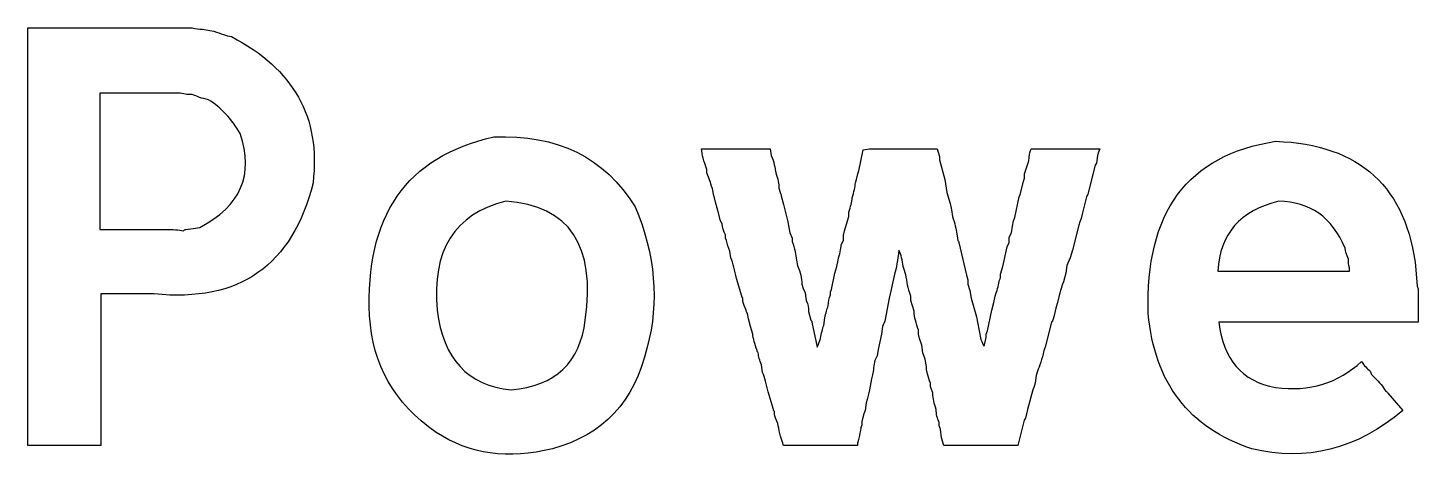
# Model space of a CAD drawing. Extents: x -122 to 332, y -236 to 521.
# Drawn here: x 221.72 to 230.52, y -101.24 to -98.5 of the extents above; entities that cross this region are included whole.
import ezdxf

# ---------------------------------------------------------------- set-up
doc = ezdxf.new("R2010")
doc.units = 0
doc.layers.add('Layer_1', color=7, linetype='CONTINUOUS')

msp = doc.modelspace()

# ---------------------------------------------------------------- linework, layer by layer
at = {"layer": 'Layer_1', "color": 3}
for p, q in [((221.7209, -98.57879), (221.7209, -98.49609)), ((221.7209, -98.49609), (221.76236, -98.49645)), ((221.76236, -98.49645), (221.81056, -98.49645)), ((221.81056, -98.49645), (221.85186, -98.49645)), ((221.85186, -98.49645), (221.90006, -98.49645)), ((221.90006, -98.49645), (221.94136, -98.49645)), ((221.94136, -98.49645), (221.96206, -98.49645)), ((221.96206, -98.49645), (222.05166, -98.49645)), ((222.05166, -98.49645), (222.09296, -98.49645)), ((222.09296, -98.49645), (222.12746, -98.49645)), ((222.12746, -98.49645), (222.15506, -98.49645)), ((222.15506, -98.49645), (222.17576, -98.49645)), ((222.17576, -98.49645), (222.31357, -98.49645)), ((222.31357, -98.49645), (222.34117, -98.49645)), ((222.34117, -98.49645), (222.46519, -98.49645)), ((222.46519, -98.49645), (222.56169, -98.49645)), ((222.56169, -98.49645), (222.64439, -98.49645)), ((222.64439, -98.49645), (222.76152, -98.49645)), ((222.82352, -98.50345), (222.89932, -98.51725)), ((221.7209, -98.59949), (221.7209, -98.57879)), ((221.7209, -98.71663), (221.7209, -98.59949)), ((221.7209, -98.74423), (221.7209, -98.71663)), ((221.7209, -98.83383), (221.7209, -98.74423)), ((221.7209, -98.86823), (221.7209, -98.83383)), ((221.7209, -98.94403), (221.7209, -98.86823)), ((222.17583, -98.90948), (222.17578, -99.77114)), ((222.25853, -98.90948), (222.17583, -98.90948)), ((222.27923, -98.90948), (222.25853, -98.90948)), ((222.39636, -98.90948), (222.27923, -98.90948)), ((222.42396, -98.90948), (222.39636, -98.90948)), ((222.51356, -98.90948), (222.42396, -98.90948)), ((222.63759, -98.90948), (222.51356, -98.90948)), ((222.65829, -98.90948), (222.63759, -98.90948)), ((222.68589, -98.90948), (222.65829, -98.90948)), ((222.72719, -98.91648), (222.68589, -98.90948)), ((222.76159, -98.91648), (222.72719, -98.91648)), ((221.7209, -99.02673), (221.7209, -98.94403)), ((221.7209, -99.04743), (221.7209, -99.02673)), ((221.7209, -99.16456), (221.7209, -99.04743)), ((221.7209, -99.19216), (221.7209, -99.16456)), ((221.7209, -99.28176), (221.7209, -99.19216)), ((224.67003, -99.18547), (224.67003, -99.18547)), ((225.98468, -99.26073), (226.02051, -99.26126)), ((226.02051, -99.26126), (226.04801, -99.26126)), ((226.04801, -99.26126), (226.08251, -99.26126)), ((226.08251, -99.26126), (226.17211, -99.26126)), ((226.17211, -99.26126), (226.19971, -99.26126)), ((226.19971, -99.26126), (226.31685, -99.26126)), ((226.31685, -99.26126), (226.33755, -99.26126)), ((226.33755, -99.26126), (226.42025, -99.26126)), ((226.42025, -99.26126), (226.42725, -99.30256)), ((226.98075, -99.39895), (227.00835, -99.26803)), ((227.00835, -99.26803), (227.04965, -99.26103)), ((227.04965, -99.26103), (227.07725, -99.26103)), ((227.07725, -99.26103), (227.10485, -99.26103)), ((227.10485, -99.26103), (227.13935, -99.26103)), ((227.13935, -99.26103), (227.22895, -99.26103)), ((227.22895, -99.26103), (227.25655, -99.26103)), ((227.25655, -99.26103), (227.37368, -99.26103)), ((227.37368, -99.26103), (227.42878, -99.26103)), ((227.42878, -99.26103), (227.47698, -99.26103)), ((227.47698, -99.26103), (227.49078, -99.30923)), ((228.07178, -99.2608), (228.10618, -99.2608)), ((228.10618, -99.2608), (228.13378, -99.2608)), ((228.13378, -99.2608), (228.16818, -99.2608)), ((228.16818, -99.2608), (228.25778, -99.2608)), ((228.25778, -99.2608), (228.28538, -99.2608)), ((228.28538, -99.2608), (228.40251, -99.2608)), ((228.40251, -99.2608), (228.42321, -99.2608)), ((228.42321, -99.2608), (228.50591, -99.2608)), ((228.50591, -99.2608), (228.49891, -99.2815)), ((229.61933, -99.21314), (229.61891, -99.21303)), ((221.7209, -99.36446), (221.7209, -99.28176)), ((227.49078, -99.30923), (227.49078, -99.32993)), ((227.49078, -99.32993), (227.52518, -99.45396)), ((228.03038, -99.4193), (228.05798, -99.3366)), ((228.48491, -99.3504), (228.47791, -99.3642)), ((228.49191, -99.3022), (228.48491, -99.3504)), ((228.49891, -99.2815), (228.49191, -99.3022)), ((221.7209, -99.38516), (221.7209, -99.36446)), ((221.7209, -99.50229), (221.7209, -99.38516)), ((226.01918, -99.41235), (226.01918, -99.39165)), ((226.03988, -99.46745), (226.01918, -99.41235)), ((226.96675, -99.45405), (226.97375, -99.41965)), ((226.97375, -99.41965), (226.98075, -99.39895)), ((228.02338, -99.4676), (228.03038, -99.4469)), ((228.03038, -99.4469), (228.03038, -99.4193)), ((228.47791, -99.3642), (228.43661, -99.52267)), ((221.7209, -99.64009), (221.7209, -99.50229)), ((226.04688, -99.48815), (226.03988, -99.46745)), ((226.06088, -99.55015), (226.05388, -99.50885)), ((226.47555, -99.50931), (226.48255, -99.53691)), ((226.95975, -99.47475), (226.96675, -99.45405)), ((227.52518, -99.45396), (227.53898, -99.53666)), ((227.53898, -99.53666), (227.55968, -99.60556)), ((228.00268, -99.5503), (228.02338, -99.4676)), ((228.43661, -99.52267), (228.42961, -99.55027)), ((224.74583, -99.59199), (224.74583, -99.59199)), ((226.06788, -99.57085), (226.06088, -99.55015)), ((226.07488, -99.59845), (226.06788, -99.57085)), ((226.09558, -99.67425), (226.07488, -99.59845)), ((226.48955, -99.55761), (226.50335, -99.61271)), ((226.50335, -99.61271), (226.53095, -99.72296)), ((227.55968, -99.60556), (227.56668, -99.64686)), ((227.96808, -99.69501), (227.99568, -99.5641)), ((227.99568, -99.5641), (228.00268, -99.5503)), ((228.42261, -99.56407), (228.39501, -99.67431)), ((228.42961, -99.55027), (228.42261, -99.56407)), ((229.63945, -99.59198), (229.63961, -99.59199)), ((221.7209, -99.66079), (221.7209, -99.64009)), ((221.7209, -99.68839), (221.7209, -99.66079)), ((221.7209, -99.70909), (221.7209, -99.68839)), ((221.7209, -99.74349), (221.7209, -99.70909)), ((226.10258, -99.70875), (226.09558, -99.67425)), ((226.11638, -99.73635), (226.10258, -99.70875)), ((226.89075, -99.77805), (226.91835, -99.68845)), ((226.91835, -99.68845), (226.91835, -99.66085)), ((227.56668, -99.64686), (227.57368, -99.68816)), ((227.96108, -99.71571), (227.96808, -99.69501)), ((228.38801, -99.70191), (228.38101, -99.72261)), ((228.39501, -99.67431), (228.38801, -99.70191)), ((221.7209, -99.76419), (221.7209, -99.74349)), ((221.7209, -99.86069), (221.7209, -99.76419)), ((222.17578, -99.77114), (222.20338, -99.77114)), ((222.20338, -99.77114), (222.29298, -99.77114)), ((222.29298, -99.77114), (222.36878, -99.77114)), ((222.36878, -99.77114), (222.38948, -99.77114)), ((222.38948, -99.77114), (222.41018, -99.77114)), ((222.41018, -99.77114), (222.47908, -99.77114)), ((222.47908, -99.77114), (222.49978, -99.77114)), ((222.49978, -99.77114), (222.52048, -99.77114)), ((222.52048, -99.77114), (222.54118, -99.77114)), ((222.54118, -99.77114), (222.59628, -99.77114)), ((222.72032, -99.77114), (222.76852, -99.76414)), ((222.76852, -99.76414), (222.80982, -99.75714)), ((226.53095, -99.72296), (226.53795, -99.75736)), ((226.53795, -99.75736), (226.54495, -99.79186)), ((226.54495, -99.79186), (226.55875, -99.82626)), ((226.88375, -99.80565), (226.89075, -99.77805)), ((227.60128, -99.79841), (227.60828, -99.83971)), ((227.93328, -99.81901), (227.94708, -99.79141)), ((227.94708, -99.79141), (227.95408, -99.75011)), ((227.95408, -99.75011), (227.96108, -99.71571)), ((228.37401, -99.74331), (228.33271, -99.90178)), ((228.38101, -99.72261), (228.37401, -99.74331)), ((221.7209, -99.98471), (221.7209, -99.86069)), ((226.13708, -99.82595), (226.13708, -99.80525)), ((226.14408, -99.83975), (226.13708, -99.82595)), ((226.15108, -99.87415), (226.14408, -99.83975)), ((226.16488, -99.90865), (226.15108, -99.87415)), ((226.55875, -99.82626), (226.55875, -99.84696)), ((226.86995, -99.86765), (226.88375, -99.84005)), ((226.88375, -99.84005), (226.88375, -99.80565)), ((227.61528, -99.86041), (227.62228, -99.88801)), ((227.62228, -99.88801), (227.66358, -100.06027)), ((227.89188, -100.00503), (227.91948, -99.88101)), ((227.91948, -99.88101), (227.93328, -99.85341)), ((227.93328, -99.85341), (227.93328, -99.81901)), ((226.17188, -99.94995), (226.16488, -99.90865)), ((226.58635, -99.96409), (226.59335, -99.99849)), ((226.84225, -100.00545), (226.84925, -99.96415)), ((228.31891, -99.94998), (228.29821, -99.99818)), ((228.33271, -99.90178), (228.31891, -99.94998)), ((221.7209, -100.01231), (221.7209, -99.98471)), ((221.7209, -100.03301), (221.7209, -100.01231)), ((221.7209, -100.08121), (221.7209, -100.03301)), ((226.80775, -100.15011), (226.82845, -100.04675)), ((226.82845, -100.04675), (226.84225, -100.00545)), ((227.20735, -100.05345), (227.18665, -100.14995)), ((227.66358, -100.06027), (227.67058, -100.08787)), ((227.87808, -100.05323), (227.89188, -100.00503)), ((227.87808, -100.07393), (227.87808, -100.05323)), ((228.29121, -100.04638), (228.27741, -100.10148)), ((228.29821, -99.99818), (228.29121, -100.04638)), ((229.25376, -100.03296), (229.29506, -100.03296)), ((229.29506, -100.03296), (229.41219, -100.03296)), ((229.41219, -100.03296), (229.45349, -100.03296)), ((229.45349, -100.03296), (229.48789, -100.03296)), ((229.48789, -100.03296), (229.52919, -100.03296)), ((229.52919, -100.03296), (229.55679, -100.03296)), ((229.55679, -100.03296), (229.68082, -100.03296)), ((229.68082, -100.03296), (229.75662, -100.03296)), ((229.75662, -100.03296), (229.78422, -100.03296)), ((229.78422, -100.03296), (229.81182, -100.03296)), ((229.81182, -100.03296), (229.83942, -100.03296)), ((229.83942, -100.03296), (229.86702, -100.03296)), ((229.86702, -100.03296), (229.98415, -100.03296)), ((229.98415, -100.03296), (230.03925, -100.03296)), ((230.03925, -100.03296), (230.08745, -100.03296)), ((230.08745, -100.03296), (230.08745, -100.01226)), ((230.50774, -100.02607), (230.51474, -100.12943)), ((221.7209, -100.2948), (221.7209, -100.08121)), ((226.24068, -100.19111), (226.20628, -100.08087)), ((226.62095, -100.11563), (226.62795, -100.14323)), ((226.62795, -100.14323), (226.64175, -100.17083)), ((226.80075, -100.16391), (226.80775, -100.15011)), ((227.18665, -100.14995), (227.17285, -100.20505)), ((227.67058, -100.08787), (227.67058, -100.11547)), ((227.67058, -100.11547), (227.68438, -100.15677)), ((228.27041, -100.11528), (228.25661, -100.15658)), ((228.27741, -100.10148), (228.27041, -100.11528)), ((230.52174, -100.15013), (230.52174, -100.35683)), ((222.26533, -100.17784), (222.18263, -100.17784)), ((222.18263, -100.17784), (222.18263, -101.13558)), ((222.28603, -100.17784), (222.26533, -100.17784)), ((222.40316, -100.17784), (222.28603, -100.17784)), ((222.43076, -100.17784), (222.40316, -100.17784)), ((222.52036, -100.17784), (222.43076, -100.17784)), ((226.24768, -100.22561), (226.24768, -100.20491)), ((226.64175, -100.17083), (226.64875, -100.21903)), ((226.80075, -100.18461), (226.80075, -100.16391)), ((227.17285, -100.20505), (227.14525, -100.34974)), ((227.31085, -100.21885), (227.31085, -100.19125)), ((227.33155, -100.28775), (227.31085, -100.21885)), ((227.68438, -100.15677), (227.69138, -100.20497)), ((227.69138, -100.20497), (227.72578, -100.3221)), ((227.82258, -100.28063), (227.83638, -100.23243)), ((227.83638, -100.23243), (227.84338, -100.19113)), ((227.84338, -100.19113), (227.85038, -100.17043)), ((227.85038, -100.17043), (227.85738, -100.15663)), ((228.23591, -100.23928), (228.22891, -100.26688)), ((228.25661, -100.15658), (228.23591, -100.23928)), ((221.7209, -100.3155), (221.7209, -100.2948)), ((221.7209, -100.3362), (221.7209, -100.3155)), ((226.28238, -100.33591), (226.27538, -100.30141)), ((226.66255, -100.28793), (226.67635, -100.34303)), ((226.75925, -100.37751), (226.76625, -100.32931)), ((227.72578, -100.3221), (227.73278, -100.3565)), ((227.79498, -100.41155), (227.82258, -100.28063)), ((228.21511, -100.32198), (228.20811, -100.34268)), ((228.22891, -100.26688), (228.21511, -100.32198)), ((221.7209, -100.46023), (221.7209, -100.3362)), ((226.29618, -100.38411), (226.28238, -100.33591)), ((226.30998, -100.43231), (226.29618, -100.38411)), ((226.68335, -100.35683), (226.71775, -100.51531)), ((227.13145, -100.38414), (227.12445, -100.43234)), ((227.14525, -100.34974), (227.13145, -100.38414)), ((227.35915, -100.43249), (227.35915, -100.40489)), ((227.73278, -100.3565), (227.75348, -100.46675)), ((227.78798, -100.43225), (227.79498, -100.41155)), ((228.20111, -100.35648), (228.15981, -100.51496)), ((228.20811, -100.34268), (228.20111, -100.35648)), ((229.34357, -100.35683), (229.26087, -100.35683)), ((229.36427, -100.35683), (229.34357, -100.35683)), ((229.4814, -100.35683), (229.36427, -100.35683)), ((229.509, -100.35683), (229.4814, -100.35683)), ((229.5366, -100.35683), (229.509, -100.35683)), ((229.5642, -100.35683), (229.5366, -100.35683)), ((229.5918, -100.35683), (229.5642, -100.35683)), ((229.6676, -100.35683), (229.5918, -100.35683)), ((229.79163, -100.35683), (229.6676, -100.35683)), ((229.81913, -100.35683), (229.79163, -100.35683)), ((229.86043, -100.35683), (229.81913, -100.35683)), ((229.89483, -100.35683), (229.86043, -100.35683)), ((229.93613, -100.35683), (229.89483, -100.35683)), ((229.98433, -100.35683), (229.93613, -100.35683)), ((230.02563, -100.35683), (229.98433, -100.35683)), ((230.07383, -100.35683), (230.02563, -100.35683)), ((230.28743, -100.35683), (230.07383, -100.35683)), ((230.30813, -100.35683), (230.28743, -100.35683)), ((230.32883, -100.35683), (230.30813, -100.35683)), ((230.46664, -100.35683), (230.32883, -100.35683)), ((230.52174, -100.35683), (230.46664, -100.35683)), ((221.7209, -100.48783), (221.7209, -100.46023)), ((221.7209, -100.54293), (221.7209, -100.48783)), ((226.71775, -100.51531), (226.72475, -100.50151)), ((226.72475, -100.50151), (226.73855, -100.46021)), ((227.12445, -100.43234), (227.10375, -100.52884)), ((227.36615, -100.46009), (227.35915, -100.43249)), ((227.37995, -100.50139), (227.36615, -100.46009)), ((227.38695, -100.54959), (227.37995, -100.50139)), ((227.77418, -100.50805), (227.78798, -100.45295)), ((227.78798, -100.45295), (227.78798, -100.43225)), ((221.7209, -100.68073), (221.7209, -100.54293)), ((227.09675, -100.57014), (227.08295, -100.59774)), ((227.10375, -100.52884), (227.09675, -100.57014)), ((227.40075, -100.59089), (227.38695, -100.54959)), ((227.40775, -100.62529), (227.40075, -100.59089)), ((228.15981, -100.51496), (228.15281, -100.53566)), ((221.7209, -100.70143), (221.7209, -100.68073)), ((226.37228, -100.67346), (226.36528, -100.62526)), ((227.08295, -100.59774), (227.07595, -100.63214)), ((228.11151, -100.66657), (228.10451, -100.69417)), ((230.21858, -100.66688), (230.22558, -100.68758)), ((221.7209, -100.82546), (221.7209, -100.70143)), ((227.06215, -100.71484), (227.04835, -100.78374)), ((227.43535, -100.76312), (227.43535, -100.74242)), ((227.44915, -100.80442), (227.43535, -100.76312)), ((228.09051, -100.76307), (228.08351, -100.78377)), ((228.09751, -100.74237), (228.09051, -100.76307)), ((228.10451, -100.69417), (228.09751, -100.74237)), ((230.22558, -100.68758), (230.24628, -100.70828)), ((221.7209, -100.85306), (221.7209, -100.82546)), ((221.7209, -100.87376), (221.7209, -100.85306)), ((226.44108, -100.90773), (226.40668, -100.79749)), ((227.03435, -100.84574), (227.02735, -100.86644)), ((227.04135, -100.81134), (227.03435, -100.84574)), ((227.04835, -100.78374), (227.04135, -100.81134)), ((228.08351, -100.78377), (228.04911, -100.90779)), ((230.32898, -100.80478), (230.42548, -100.91502)), ((221.7209, -100.92886), (221.7209, -100.87376)), ((221.7209, -100.98396), (221.7209, -100.92886)), ((226.44808, -100.94223), (226.44808, -100.92153)), ((227.01335, -100.93534), (226.99955, -100.98354)), ((227.02035, -100.91464), (227.01335, -100.93534)), ((227.02735, -100.86644), (227.02035, -100.91464)), ((228.04911, -100.90779), (228.03531, -100.96289)), ((221.7209, -101.10798), (221.7209, -100.98396)), ((226.99955, -100.98354), (226.99955, -101.00424)), ((227.49055, -101.01117), (227.49055, -100.99047)), ((227.49755, -101.03187), (227.49055, -101.01117)), ((227.50455, -101.08697), (227.49755, -101.03187)), ((228.02831, -100.97669), (227.98701, -101.13517)), ((228.03531, -100.96289), (228.02831, -100.97669)), ((221.7209, -101.13558), (221.7209, -101.10798)), ((227.51835, -101.13517), (227.50455, -101.08697)), ((221.8036, -101.13558), (221.7209, -101.13558)), ((221.8243, -101.13558), (221.8036, -101.13558)), ((221.94143, -101.13558), (221.8243, -101.13558)), ((221.96903, -101.13558), (221.94143, -101.13558)), ((222.05863, -101.13558), (221.96903, -101.13558)), ((222.09303, -101.13558), (222.05863, -101.13558)), ((222.12063, -101.13558), (222.09303, -101.13558)), ((222.15503, -101.13558), (222.12063, -101.13558)), ((222.18263, -101.13558), (222.15503, -101.13558)), ((226.58598, -101.13514), (226.50328, -101.13514)), ((226.60668, -101.13514), (226.58598, -101.13514)), ((226.72381, -101.13514), (226.60668, -101.13514)), ((226.75141, -101.13514), (226.72381, -101.13514)), ((226.82721, -101.13514), (226.75141, -101.13514)), ((226.94435, -101.13514), (226.82721, -101.13514)), ((226.97195, -101.13514), (226.94435, -101.13514)), ((227.60105, -101.13517), (227.51835, -101.13517)), ((227.62175, -101.13517), (227.60105, -101.13517)), ((227.73888, -101.13517), (227.62175, -101.13517)), ((227.76648, -101.13517), (227.73888, -101.13517)), ((227.84228, -101.13517), (227.76648, -101.13517)), ((227.95941, -101.13517), (227.84228, -101.13517)), ((227.98701, -101.13517), (227.95941, -101.13517))]:
    msp.add_line(p, q, dxfattribs=at)
for points in [[(222.76152, -98.49645), (222.785653, -98.50245), (222.80632, -98.504783), (222.82352, -98.50345)], [(222.89932, -98.51725), (222.941787, -98.533317), (222.978537, -98.544817), (223.00957, -98.55175)], [(223.00957, -98.55175), (223.403457, -98.75501), (223.57571, -99.062773), (223.52633, -99.47504)], [(222.86494, -98.95098), (222.823607, -98.94178), (222.789157, -98.93028), (222.76159, -98.91648)], [(223.06476, -99.16458), (223.01076, -99.07156), (222.944153, -99.00036), (222.86494, -98.95098)], [(222.80982, -99.75714), (223.069347, -99.62278), (223.154327, -99.42526), (223.06476, -99.16458)], [(224.67003, -99.18547), (225.071957, -99.16827), (225.37053, -99.31526), (225.56575, -99.62644)], [(223.88455, -100.31546), (223.854683, -99.68616), (224.11651, -99.309497), (224.67003, -99.18547)], [(226.01918, -99.39165), (225.999647, -99.339983), (225.988147, -99.296343), (225.98468, -99.26073)], [(228.05798, -99.3366), (228.059313, -99.309067), (228.063913, -99.2838), (228.07178, -99.2608)], [(228.81318, -100.30179), (228.792513, -99.66215), (229.06123, -99.299267), (229.61933, -99.21314)], [(229.61891, -99.21303), (230.155197, -99.232563), (230.451473, -99.503577), (230.50774, -100.02607)], [(226.42725, -99.30256), (226.443317, -99.345027), (226.452517, -99.381777), (226.45485, -99.41281)], [(226.45485, -99.41281), (226.46865, -99.450677), (226.47555, -99.482843), (226.47555, -99.50931)], [(223.52633, -99.47504), (223.396563, -99.998693), (223.06124, -100.23296), (222.52036, -100.17784)], [(226.05388, -99.50885), (226.049213, -99.501983), (226.04688, -99.495083), (226.04688, -99.48815)], [(226.48255, -99.53691), (226.487217, -99.543777), (226.48955, -99.550677), (226.48955, -99.55761)], [(226.93905, -99.57125), (226.950517, -99.533383), (226.957417, -99.501217), (226.95975, -99.47475)], [(224.74583, -99.59199), (224.42199, -99.673523), (224.277293, -99.903197), (224.31174, -100.28101)], [(225.24881, -100.34302), (225.31771, -99.871047), (225.15005, -99.620703), (224.74583, -99.59199)], [(226.91835, -99.66085), (226.929817, -99.626383), (226.936717, -99.596517), (226.93905, -99.57125)], [(229.63961, -99.59199), (229.39501, -99.65059), (229.266393, -99.79758), (229.25376, -100.03296)], [(230.05975, -99.88826), (229.975917, -99.69304), (229.835817, -99.59428), (229.63945, -99.59198)], [(225.56575, -99.62644), (225.693217, -99.931907), (225.718483, -100.228187), (225.64155, -100.51528)], [(227.57368, -99.68816), (227.588613, -99.731827), (227.597813, -99.768577), (227.60128, -99.79841)], [(222.59628, -99.77114), (222.638747, -99.769807), (222.675493, -99.77214), (222.70652, -99.77814)], [(222.70652, -99.77814), (222.711187, -99.77214), (222.715787, -99.769807), (222.72032, -99.77114)], [(226.13708, -99.80525), (226.12328, -99.779983), (226.11638, -99.757017), (226.11638, -99.73635)], [(226.55875, -99.84696), (226.574817, -99.890627), (226.584017, -99.92967), (226.58635, -99.96409)], [(226.84925, -99.96415), (226.860717, -99.926283), (226.867617, -99.894117), (226.86995, -99.86765)], [(227.60828, -99.83971), (227.612947, -99.846577), (227.61528, -99.853477), (227.61528, -99.86041)], [(230.08045, -99.95716), (230.068983, -99.93076), (230.062083, -99.907793), (230.05975, -99.88826)], [(226.20628, -100.08087), (226.19708, -100.029203), (226.185613, -99.985563), (226.17188, -99.94995)], [(227.23495, -99.90186), (227.226883, -99.964993), (227.217683, -100.015523), (227.20735, -100.05345)], [(227.26255, -100.00521), (227.257883, -99.96501), (227.248683, -99.93056), (227.23495, -99.90186)], [(230.08745, -100.01226), (230.080583, -99.99386), (230.07825, -99.975493), (230.08045, -99.95716)], [(226.59335, -99.99849), (226.61175, -100.040957), (226.62095, -100.080003), (226.62095, -100.11563)], [(227.29015, -100.12235), (227.283283, -100.075283), (227.274083, -100.036237), (227.26255, -100.00521)], [(227.31085, -100.19125), (227.300517, -100.16485), (227.293617, -100.141883), (227.29015, -100.12235)], [(227.85738, -100.15663), (227.86338, -100.122163), (227.87028, -100.094597), (227.87808, -100.07393)], [(230.51474, -100.12943), (230.519407, -100.136297), (230.52174, -100.143197), (230.52174, -100.15013)], [(226.24768, -100.20491), (226.24168, -100.200243), (226.239347, -100.195643), (226.24068, -100.19111)], [(226.26838, -100.28071), (226.256913, -100.25891), (226.250013, -100.240543), (226.24768, -100.22561)], [(226.64875, -100.21903), (226.659083, -100.24543), (226.663683, -100.268397), (226.66255, -100.28793)], [(226.78695, -100.25351), (226.788283, -100.22711), (226.792883, -100.204143), (226.80075, -100.18461)], [(224.30485, -101.05271), (224.04073, -100.868977), (223.90063, -100.623227), (223.88455, -100.31546)], [(224.31174, -100.28101), (224.349607, -100.58877), (224.505787, -100.756433), (224.78028, -100.784)], [(226.27538, -100.30141), (226.270713, -100.294543), (226.26838, -100.287643), (226.26838, -100.28071)], [(226.76625, -100.32931), (226.77225, -100.29831), (226.77915, -100.273043), (226.78695, -100.25351)], [(227.35915, -100.40489), (227.34195, -100.363557), (227.33275, -100.32451), (227.33155, -100.28775)], [(229.46774, -101.15618), (229.070407, -101.024113), (228.85222, -100.739317), (228.81318, -100.30179)], [(224.78028, -100.784), (225.061627, -100.758733), (225.217803, -100.61174), (225.24881, -100.34302)], [(226.67635, -100.34303), (226.68235, -100.347697), (226.684683, -100.352297), (226.68335, -100.35683)], [(226.73855, -100.46021), (226.74455, -100.425743), (226.75145, -100.398177), (226.75925, -100.37751)], [(229.26087, -100.35683), (229.286137, -100.591097), (229.405567, -100.728903), (229.61916, -100.77025)], [(226.33758, -100.53566), (226.321513, -100.493193), (226.312313, -100.458743), (226.30998, -100.43231)], [(227.75348, -100.46675), (227.760347, -100.48395), (227.767247, -100.497717), (227.77418, -100.50805)], [(225.64155, -100.51528), (225.562317, -100.857493), (225.362503, -101.07109), (225.04211, -101.15607)], [(226.34458, -100.54946), (226.33858, -100.544793), (226.336247, -100.540193), (226.33758, -100.53566)], [(226.36528, -100.62526), (226.352613, -100.59886), (226.345713, -100.573593), (226.34458, -100.54946)], [(228.15281, -100.53566), (228.14021, -100.590793), (228.126443, -100.63443), (228.11151, -100.66657)], [(226.40668, -100.79749), (226.396347, -100.74809), (226.38488, -100.706747), (226.37228, -100.67346)], [(227.07595, -100.63214), (227.072617, -100.666607), (227.068017, -100.694173), (227.06215, -100.71484)], [(227.43535, -100.74242), (227.41815, -100.701087), (227.40895, -100.662043), (227.40775, -100.62529)], [(229.61916, -100.77025), (229.835053, -100.79665), (230.016493, -100.741527), (230.16348, -100.60488)], [(230.16348, -100.60488), (230.179547, -100.630147), (230.197913, -100.650813), (230.21858, -100.66688)], [(230.24628, -100.70828), (230.27728, -100.737013), (230.300247, -100.76458), (230.31518, -100.79098)], [(227.46985, -100.90777), (227.457183, -100.87217), (227.450283, -100.83772), (227.44915, -100.80442)], [(230.31518, -100.79098), (230.323247, -100.795647), (230.327847, -100.800247), (230.32898, -100.80478)], [(226.44808, -100.92153), (226.44208, -100.916863), (226.439747, -100.912263), (226.44108, -100.90773)], [(226.46878, -100.99733), (226.457313, -100.97553), (226.450413, -100.957163), (226.44808, -100.94223)], [(227.49055, -100.99047), (227.477883, -100.96407), (227.470983, -100.936503), (227.46985, -100.90777)], [(230.42548, -100.91502), (230.130353, -101.160767), (229.811107, -101.241153), (229.46774, -101.15618)], [(226.50328, -101.13514), (226.48608, -101.08114), (226.47458, -101.035203), (226.46878, -100.99733)], [(226.99955, -101.00424), (226.992683, -101.03064), (226.988083, -101.053607), (226.98575, -101.07314)], [(225.04211, -101.15607), (224.763057, -101.226117), (224.517303, -101.191663), (224.30485, -101.05271)], [(226.98575, -101.07314), (226.977683, -101.096073), (226.973083, -101.11674), (226.97195, -101.13514)]]:
    msp.add_open_spline(points, degree=3, dxfattribs=at)

doc.saveas('drawing.dxf')
